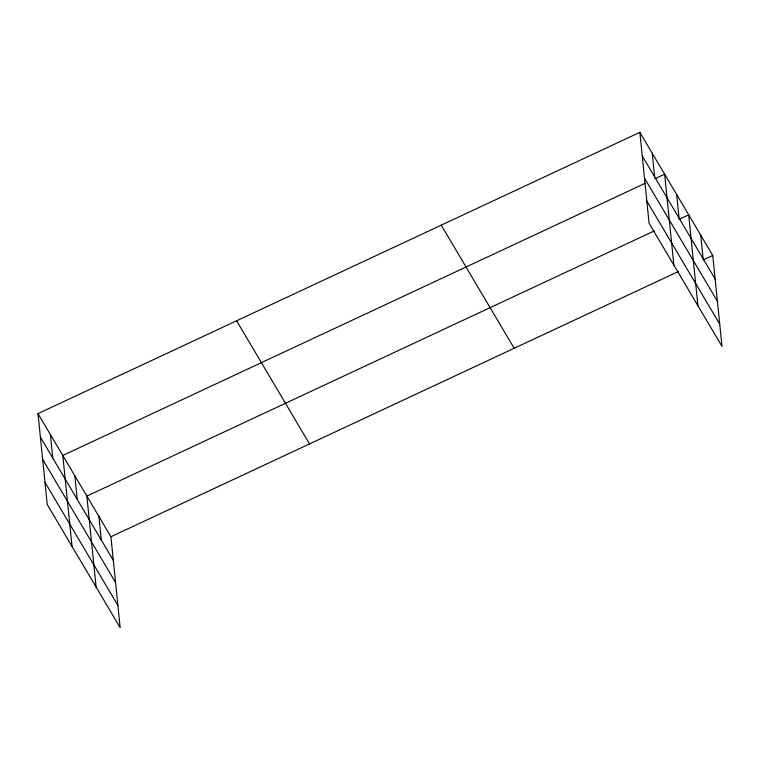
<?xml version="1.0" encoding="UTF-8"?>
<svg xmlns="http://www.w3.org/2000/svg" width="760" height="760" viewBox="0 0 760 760"><rect width="100%" height="100%" fill="white"/><g stroke="black" fill="none" stroke-linecap="round" stroke-linejoin="round"><path stroke-width="1.14" d="M38 413.611L110.922 536.74L120.156 627.656L47.234 504.526L38 413.611L639.844 132.344L712.766 255.474L722 346.389L649.078 223.259L639.844 132.344M645.316 183.236L62.795 455.468L72.029 546.392M654.977 178.724L664.639 174.211L673.873 265.126M654.35 230.898L86.859 496.109L96.093 587.024M679.041 219.355L688.702 214.843L697.936 305.757M110.922 536.74L678.414 271.529M703.105 259.986L712.766 255.474M642.238 155.923L715.16 279.053M644.499 178.144L717.421 301.273M646.827 201.039L719.739 324.168M441.237 225.159L514.159 348.289M236.607 320.786L309.529 443.925M40.394 437.19L113.316 560.319M42.655 459.41L115.577 582.54M44.983 482.305L117.895 605.435M700.73 235.153L703.123 258.733M676.666 194.522L679.06 218.101M652.241 153.273L654.635 176.852M98.885 516.42L101.279 539.999M74.822 475.788L77.216 499.367M50.397 434.539L52.791 458.118"/></g></svg>
